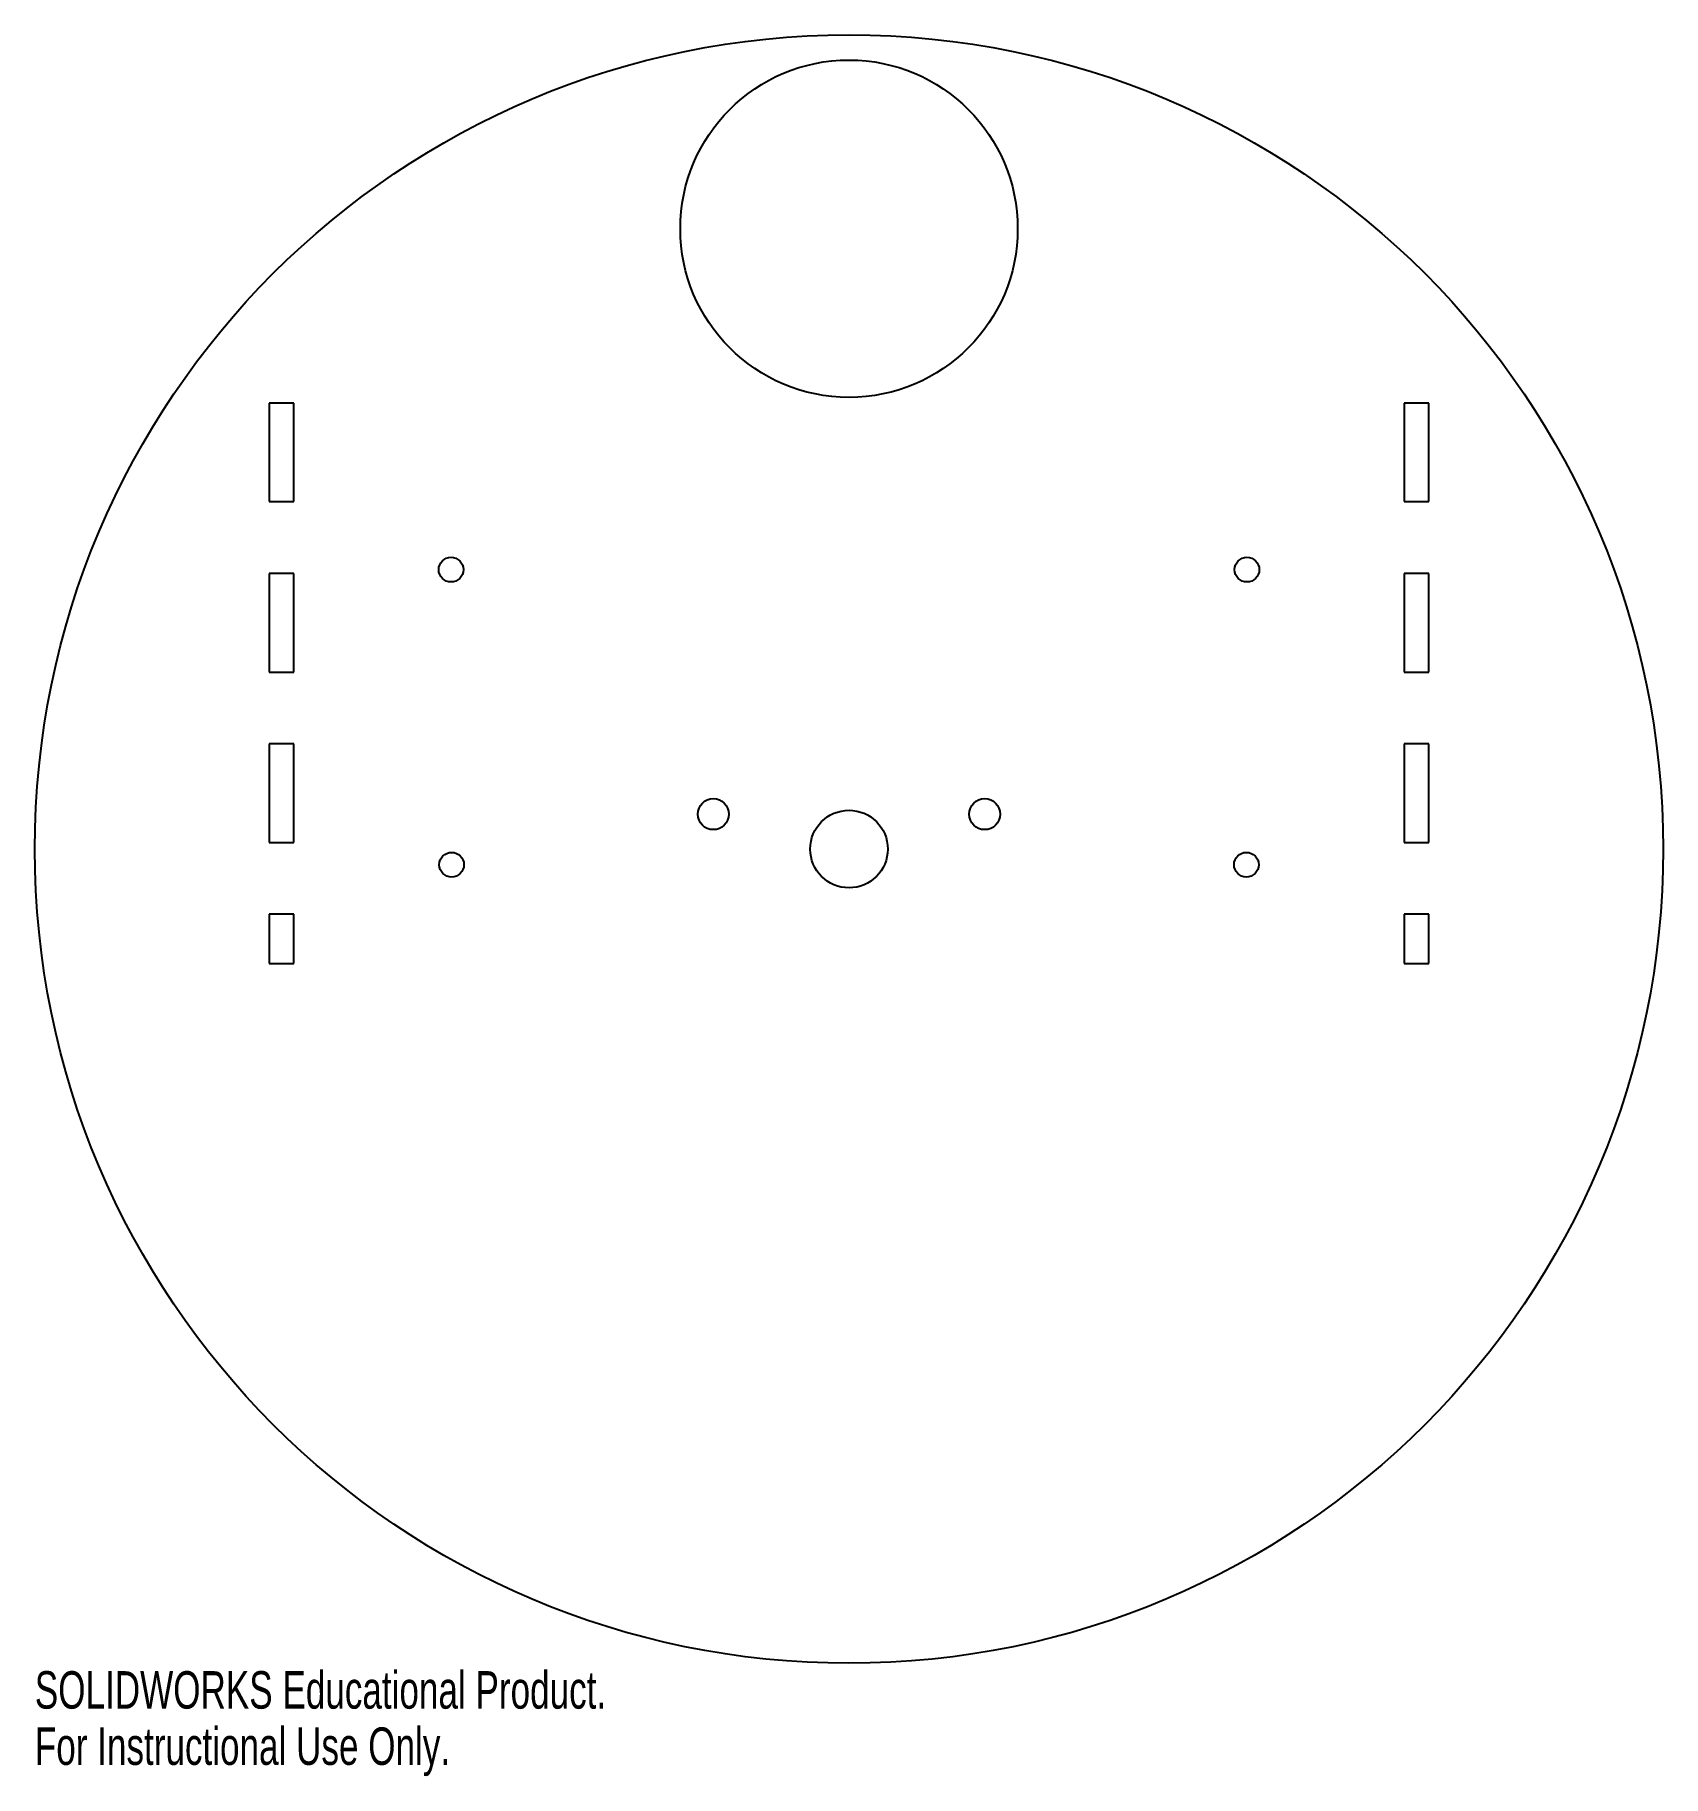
# Model space of a CAD drawing. Header units: millimetres. Extents: x -105 to 105, y -120 to 105.
import ezdxf

# ---------------------------------------------------------------- set-up
doc = ezdxf.new("R2010")
doc.units = ezdxf.units.MM
doc.styles.add('SLDTEXTSTYLE0', font='TXT', dxfattribs={"width": 0.7})

msp = doc.modelspace()

# ---------------------------------------------------------------- linework, layer by layer
at = {"color": 7, "linetype": 'Continuous', "lineweight": 25}
for p, q in [((-74.78, 57.51), (-74.78, 44.8)), ((-71.58, 57.51), (-74.78, 57.51)), ((-71.58, 44.8), (-71.58, 57.51)), ((74.78, 57.51), (71.58, 57.51)), ((71.58, 57.51), (71.58, 44.8)), ((74.78, 44.8), (74.78, 57.51)), ((-74.78, 44.8), (-71.58, 44.8)), ((71.58, 44.8), (74.78, 44.8)), ((-74.78, 35.54), (-74.78, 22.83)), ((-71.58, 35.54), (-74.78, 35.54)), ((-71.58, 22.83), (-71.58, 35.54)), ((74.78, 35.54), (71.58, 35.54)), ((71.58, 35.54), (71.58, 22.83)), ((74.78, 22.83), (74.78, 35.54)), ((-74.78, 22.83), (-71.58, 22.83)), ((71.58, 22.83), (74.78, 22.83)), ((-74.78, 13.57), (-74.78, 0.86)), ((-71.58, 13.57), (-74.78, 13.57)), ((-71.58, 0.86), (-71.58, 13.57)), ((74.78, 13.57), (71.58, 13.57)), ((71.58, 13.57), (71.58, 0.86)), ((74.78, 0.86), (74.78, 13.57)), ((-74.78, 0.86), (-71.58, 0.86)), ((71.58, 0.86), (74.78, 0.86)), ((-74.78, -8.41), (-74.78, -14.76)), ((-71.58, -8.41), (-74.78, -8.41)), ((-71.58, -14.76), (-71.58, -8.41)), ((74.78, -8.41), (71.58, -8.41)), ((71.58, -8.41), (71.58, -14.76)), ((74.78, -14.76), (74.78, -8.41)), ((-74.78, -14.76), (-71.58, -14.76)), ((71.58, -14.76), (74.78, -14.76))]:
    msp.add_line(p, q, dxfattribs=at)
for centre, radius in [((0, 0), 105), ((0, 80), 21.75), ((-51.32, 36.03), 1.59), ((51.32, 36.03), 1.59), ((-17.5, 4.5), 2), ((0, 0), 5), ((17.5, 4.5), 2), ((-51.25, -2.02), 1.59), ((51.25, -2.02), 1.59)]:
    msp.add_circle(centre, radius, dxfattribs=at)

# ---------------------------------------------------------------- texts
at = {"color": 7, "linetype": 'Continuous', "char_height": 4.8336, "attachment_point": 1, "style": 'SLDTEXTSTYLE0'}
for s, insert in [('SOLIDWORKS Educational Product.', (-105, -106.02)), ('For Instructional Use Only.', (-105, -113.27))]:
    msp.add_mtext(s, dxfattribs=dict(at, insert=insert))

doc.saveas('drawing.dxf')
